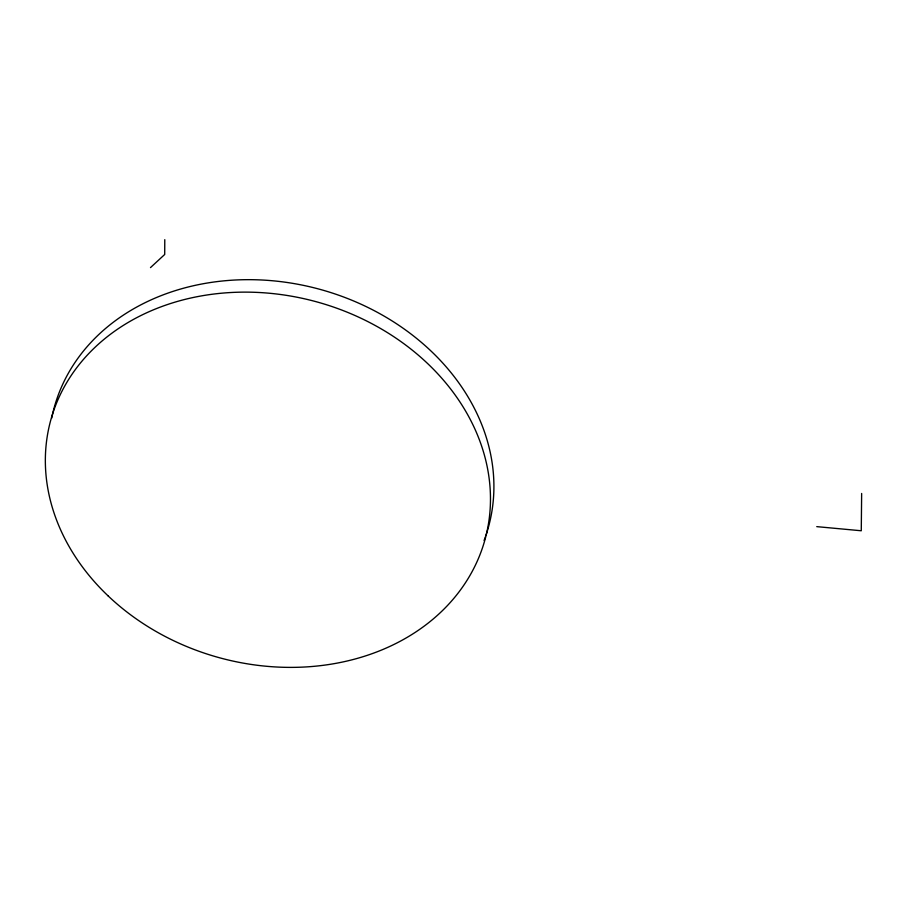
<?xml version="1.0" encoding="UTF-8"?>
<svg xmlns="http://www.w3.org/2000/svg" width="907" height="907" viewBox="0 0 907 907"><rect width="100%" height="100%" fill="white"/><g stroke="black" fill="none" stroke-linecap="round" stroke-linejoin="round"><path stroke-width="1.36" d="M164.779 239.663L164.711 254.47L150.483 267.599M861.65 493.465L861.265 530.765L816.754 526.638M485.426 536.797A225.197 184.472 15.4 0 1 484.066 540.515M51.71 418.127A225.197 184.472 15.4 0 1 319.105 289.118A225.197 184.472 15.4 0 1 485.857 535.549M108.16 595.944A225.197 184.472 15.4 0 0 481.991 549.257A225.197 184.472 15.4 0 0 213.576 294.072A225.197 184.472 15.4 0 0 108.16 595.944"/></g></svg>
